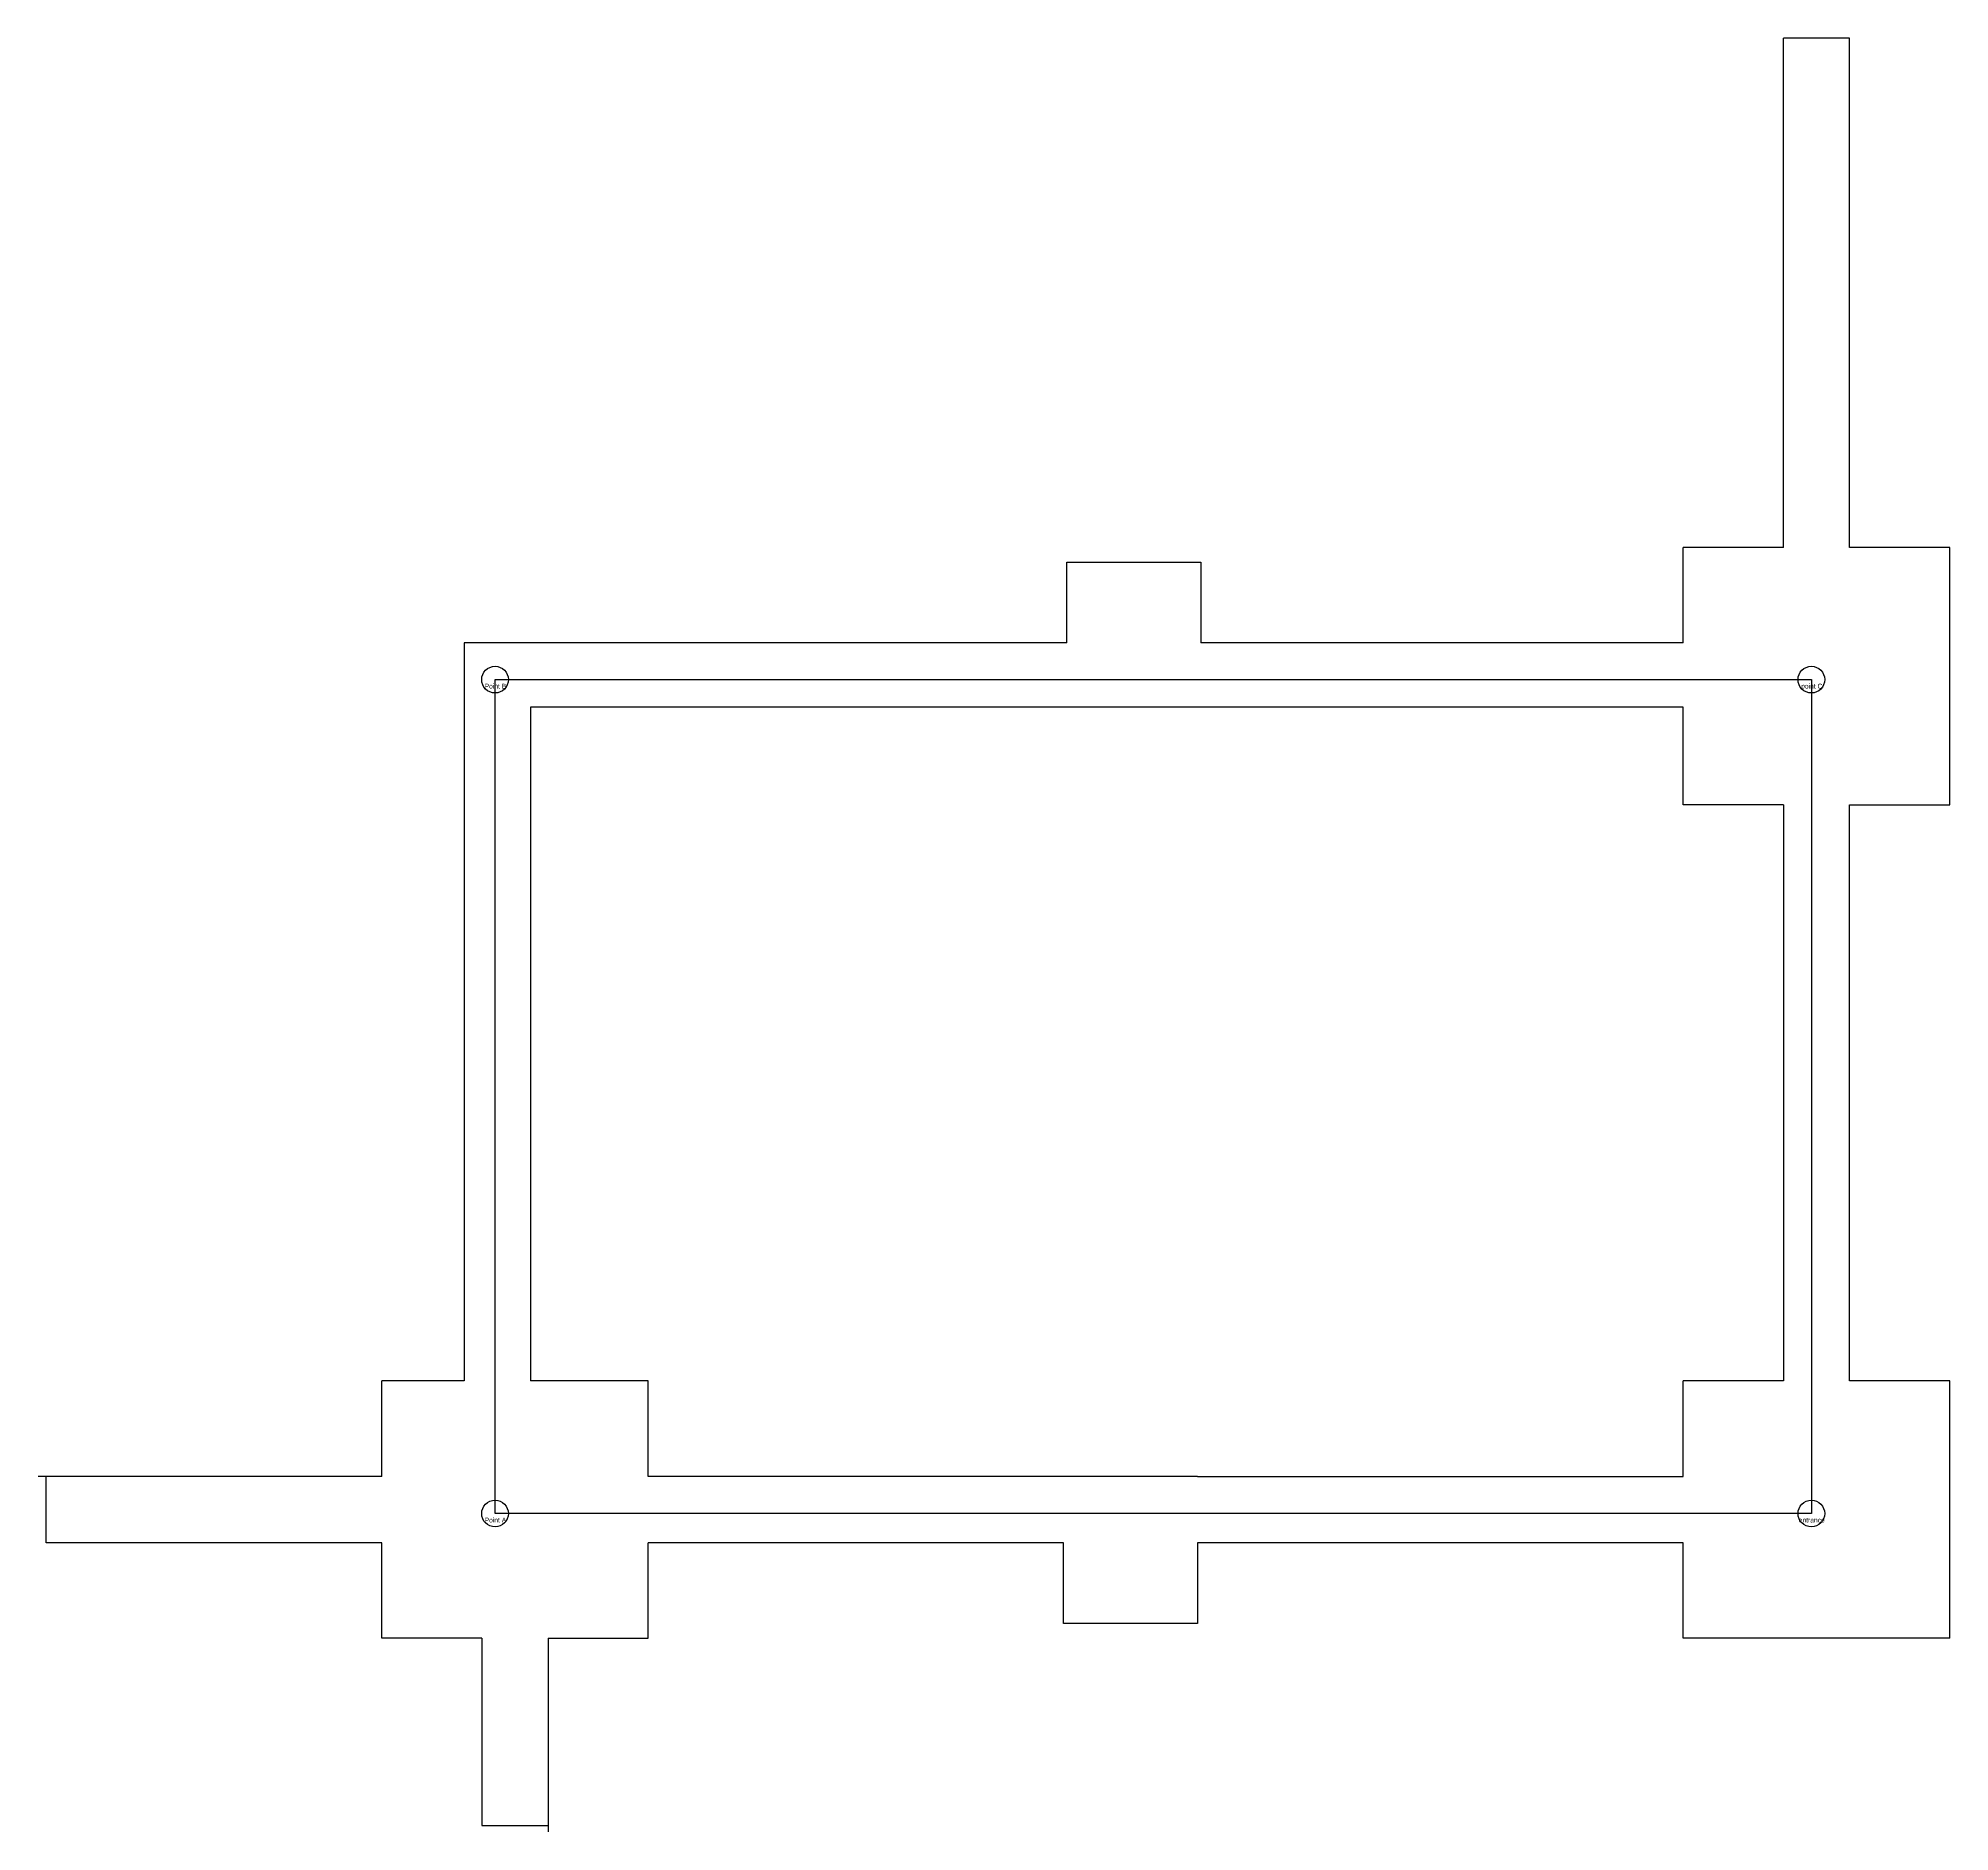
# Model space of a CAD drawing. Header units: inches. Extents: x -690 to 7300, y 2091 to 9586.
import ezdxf
from ezdxf.enums import TextEntityAlignment as Align

# ---------------------------------------------------------------- set-up
doc = ezdxf.new("R2010")
doc.units = ezdxf.units.IN
doc.header["$MEASUREMENT"] = 0
doc.layers.add('trackline', color=220, linetype='Continuous')
doc.styles.get("Standard").update_dxf_attribs({"font": 'arial.ttf'})

# ---------------------------------------------------------------- blocks, each defined once
blk = doc.blocks.new('wapoint')
at = {"layer": 'Defpoints'}
blk.add_circle((0, 0), 55.7, dxfattribs=at)
blk.add_attdef('ID', text='', height=20, dxfattribs=at).set_placement((1.6, -37.2), align=Align.CENTER)

msp = doc.modelspace()

# ---------------------------------------------------------------- linework, layer by layer
for p, q in [((6604.5, 7458), (6604.5, 9586)), ((6881.5, 9586), (6604.5, 9586)), ((6881.5, 7458), (6881.5, 9586)), ((6604.5, 7458), (6186, 7458)), ((6186, 7059), (6186, 7458)), ((7300, 7458), (6881.5, 7458)), ((7300, 6383), (7300, 7458)), ((3610, 7059), (3610, 7396)), ((3610, 7396), (4170, 7396)), ((4170, 7396), (4170, 7059)), ((3610, 7059), (1090, 7059)), ((1090, 7059), (1090, 6790.5)), ((6186, 7059), (4170, 7059)), ((1090, 6790.5), (1090, 3975)), ((3610, 6790.5), (1367, 6790.5)), ((1367, 6790.5), (1367, 3975)), ((4170, 6790.5), (3610, 6790.5)), ((6186, 6790.5), (4170, 6790.5)), ((6186, 6391.5), (6186, 6790.5)), ((6186, 6383), (6186, 6391.5)), ((6604.5, 6383), (6186, 6383)), ((6604.5, 6383), (6604.5, 3975)), ((6881.5, 3975), (6881.5, 6383)), ((6881.5, 6383), (7300, 6383)), ((1090, 3975), (746, 3975)), ((746, 3576), (746, 3975)), ((1441.5, 3975), (1367, 3975)), ((1860, 3975), (1441.5, 3975)), ((1860, 3576), (1860, 3975)), ((6186, 3576), (6186, 3975)), ((7300, 3975), (6881.5, 3975)), ((7300, 2900), (7300, 3975)), ((746, 3576), (-690.1, 3576)), ((-656.8, 3299), (-656.8, 3576)), ((3596, 3576), (1860, 3576)), ((4156, 3576), (3596, 3576)), ((4156, 3576), (6186, 3576)), ((746, 3299), (-656.8, 3299)), ((746, 2900), (746, 3299)), ((3596, 3299), (1860, 3299)), ((1860, 2900), (1860, 3299)), ((3596, 2962), (3596, 3299)), ((6186, 3299), (4156, 3299)), ((4156, 3299), (4156, 2962)), ((6186, 2900), (6186, 3299)), ((4156, 2962), (3596, 2962)), ((746, 2900), (746, 2908.5)), ((1164.5, 2900), (746, 2900)), ((1164.5, 2900), (1164.5, 2117.9)), ((1441.5, 2900), (1860, 2900)), ((1441.5, 2900), (1441.5, 2091.2)), ((7300, 2900), (6186, 2900)), ((1164.5, 2117.9), (1441.5, 2117.9))]:
    msp.add_line(p, q)
at = {"layer": 'Defpoints'}
msp.add_line((6604.5, 3975), (6186, 3975), dxfattribs=at)
at = {"layer": 'trackline'}
for p, q in [((1219.3, 3420.9), (1219.3, 6905.8)), ((1219.3, 6905.8), (6721.5, 6905.8)), ((6721.5, 6905.8), (6721.5, 3420.9)), ((6721.5, 3420.9), (1219.3, 3420.9))]:
    msp.add_line(p, q, dxfattribs=at)

# ---------------------------------------------------------------- block references
at = {"layer": 'Defpoints'}
for p, values in [((1219.3, 6905.8), {'ID': 'Point B'}), ((6721.5, 6905.8), {'ID': 'point C'}), ((1219.3, 3420.9), {'ID': 'Point A'}), ((6721.5, 3420.9), {'ID': 'entrance'})]:
    msp.add_blockref('wapoint', p, dxfattribs=at).add_auto_attribs(values)
msp.add_blockref('wapoint', (6721.5, 3420.9), dxfattribs=at)

# ---------------------------------------------------------------- texts
for p in [(6721.5, 3420.9), (6741.1, 3409.5)]:
    msp.add_attdef('ID', text='', height=0.2, dxfattribs=at).set_placement(p, align=Align.CENTER)

doc.saveas('drawing.dxf')
